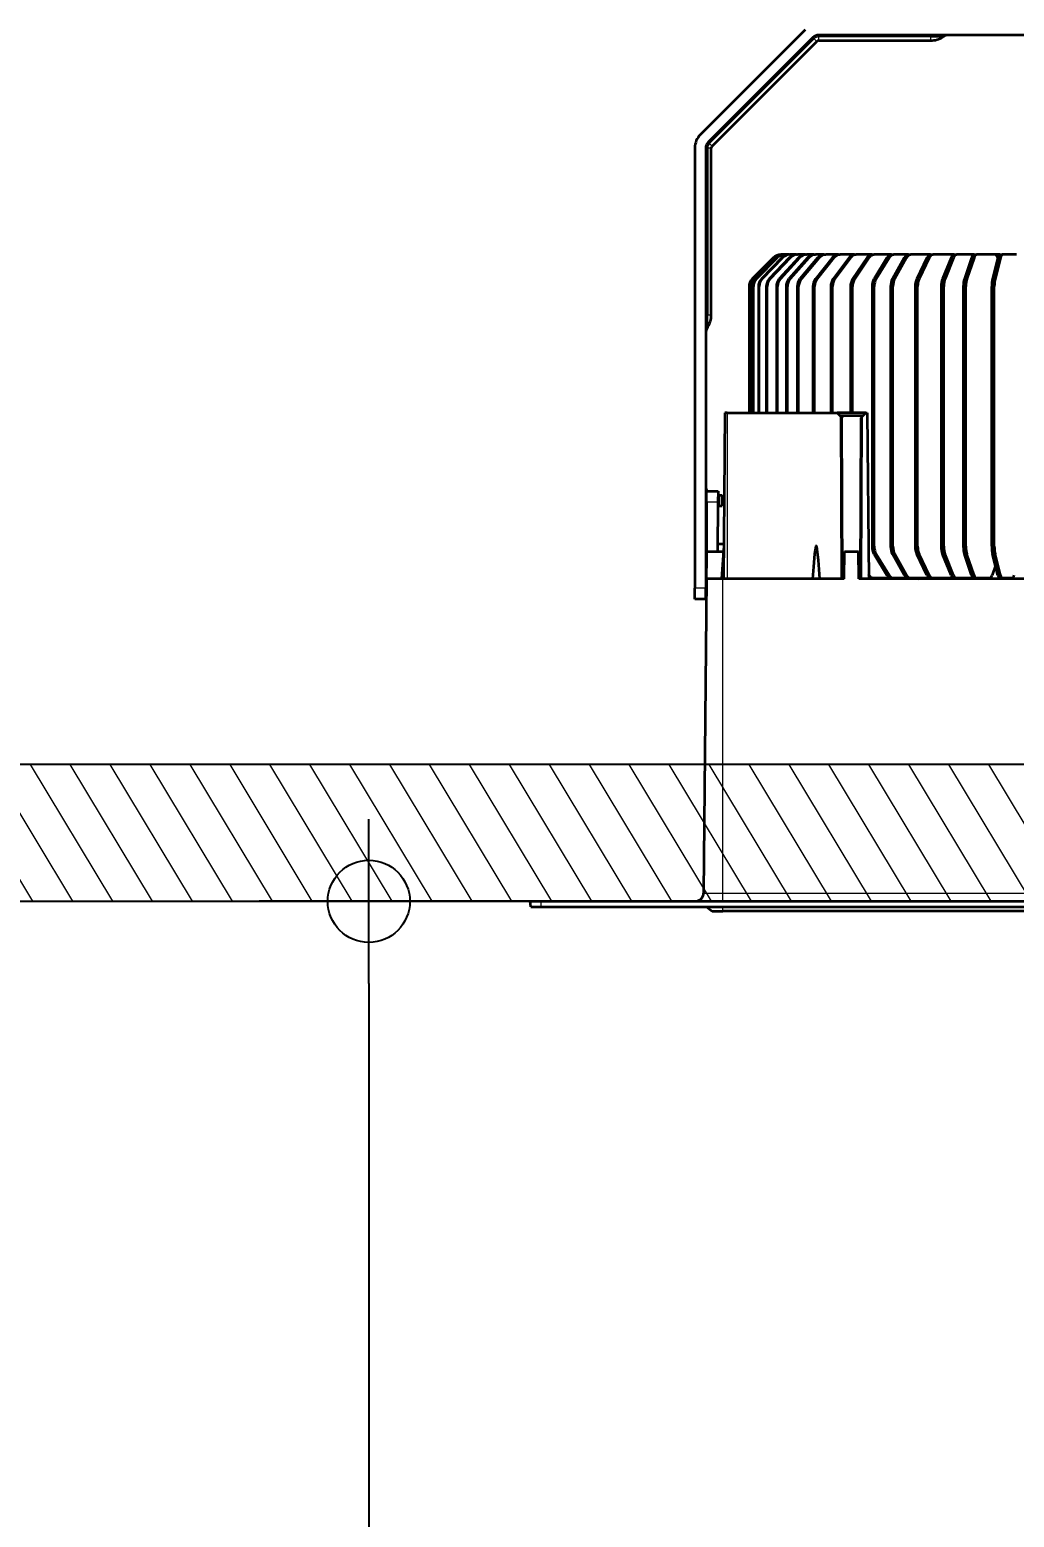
# Model space of a CAD drawing. Header units: inches. Extents: x 258415 to 640093, y 441672 to 945769.
# Drawn here: x 310476 to 310655.9, y 462611.4 to 462883 of the extents above; entities that cross this region are included whole.
import ezdxf

# ---------------------------------------------------------------- set-up
doc = ezdxf.new("R2010")
doc.units = ezdxf.units.IN
doc.header["$MEASUREMENT"] = 0
for name, color, linetype in [('CQ Grg Gypsum', 41, 'Continuous'), ('CQ Light Elevation', 4, 'Continuous'), ('CQ section wall', 3, 'Continuous'), ('CQ Wall hatch_CHB', 8, 'Continuous'), ('DIM', 251, 'Continuous')]:
    doc.layers.add(name, color=color, linetype=linetype)
doc.layers.add('CQ Gypsum Hatch', color=8, linetype='Continuous', lineweight=20)
doc.layers.add('CQ Lighting', color=5, linetype='Continuous', lineweight=0)
doc.styles.get("Standard").update_dxf_attribs({"font": 'arial.ttf'})
doc.dimstyles.new('CQ Anno', dxfattribs={"dimscale": 40, "dimtxt": 2.2, "dimasz": 0.75, "dimexe": 1, "dimexo": 0.5, "dimgap": 0.5, "dimtad": 1, "dimrnd": 1, "dimdsep": 46, "dimtxsty": 'Standard', "dimblk": 'x-04-bw-gf-dim-50$0$DIM12', "dimcen": 0.0025, "dimdle": 0.5, "dimclrd": 8, "dimclre": 8, "dimclrt": 2, "dimazin": 2, "dimtfac": 1, "dimtix": 1, "dimtmove": 1, "dimatfit": 0, "dimfxl": 50, "dimtolj": 1, "dimtzin": 0, "dimlwd": -1, "dimarcsym": 1})

# ---------------------------------------------------------------- blocks, each defined once
blk = doc.blocks.new('ff12 section a and b')
at = {"layer": 'CQ Wall hatch_CHB', "ltscale": 300, "extrusion": (1.65644e-08, -2.02966e-09, 1)}
h = blk.add_hatch(dxfattribs=at)
h.set_pattern_fill('AR-CONC', color=256, scale=10, angle=-13.9714, style=0)
h.set_pattern_definition([(36.028577, (-117982.78, -49373.48), (68.0890203, -23.40695), [7.5, -82.5]), (341.028577, (-117982.78, -49373.48), (4.6961155, 76.3439316), [6, -66]), (86.480021, (-117977.11, -49375.43), (72.7851354, 52.936981), [6.374019, -70.114211]), (32.212777, (-117977.95, -49354.07), (99.570572, -41.829513), [11.25, -123.75]), (82.664212, (-117969.65, -49357.56), (114.220033, 71.96377), [9.561034, -105.171376]), (337.21274, (-117977.95, -49354.07), (114.220033, 71.96377), [9, -99]), (7.028577, (-117969.455, -49361.34), (48.2040844, -53.482392), [7.5, -82.5]), (312.028577, (-117969.455, -49361.34), (41.119588, 64.495185), [6, -66]), (57.480021, (-117965.44, -49365.796), (89.323671, 11.012793), [6.374019, -70.114211]), (23.5285767, (-117982.78, -49373.481), (9.2173322, 32.010976), [0, -65.2, 0, -67, 0, -66.25]), (353.528577, (-117982.78, -49373.48), (35.0512903, 31.9228578), [0, -38.2, 0, -63.7, 0, -25.25]), (313.5285767, (-118004.42, -49368.097), (51.2584374, -15.0772595), [0, -25, 0, -78, 0, -103.5]), (303.528577, (-118014.125, -49365.683), (59.0102484, -4.3659754), [0, -32.5, 0, -51.8, 0, -73.5])])
h.paths.add_polyline_path([(308598.93, 463573.85), (308598.93, 463323.85), (312785.44, 463323.85), (312785.44, 463823.85), (312585.44, 463823.85), (312585.44, 463573.85)])
h.paths.add_polyline_path([(308598.93, 459623.85), (308598.93, 459373.85), (312785.44, 459373.85), (312785.44, 459623.85)])
blk = doc.blocks.new('T.HC0E0.HQ12 side 2')
at = {"layer": 'CQ Lighting', "color": 1, "lineweight": 35}
for p, q in [((441943.55, 518977.89), (441924.43, 518958.77)), ((441944.97, 518976.48), (441925.84, 518957.36)), ((441926.55, 518956.65), (441945.67, 518975.77)), ((442003.3, 518976.92), (441946.03, 518976.92)), ((441946.03, 518975.92), (441966.48, 518975.92)), ((441923.4, 518956.3), (441923.4, 518875.92)), ((441925.4, 518956.3), (441925.4, 518875.92)), ((441926.4, 518925.75), (441926.4, 518956.3)), ((441933.3, 518930.99), (441933.3, 518907.92)), ((441933.52, 518930.99), (441933.52, 518907.92)), ((441933.57, 518907.92), (441933.57, 518930.99)), ((441934.01, 518930.99), (441934.01, 518907.92)), ((441934.09, 518907.92), (441934.09, 518930.99)), ((441935.01, 518930.99), (441935.01, 518907.92)), ((441935.13, 518907.92), (441935.13, 518930.99)), ((441936.44, 518930.99), (441936.44, 518907.92)), ((441936.6, 518907.92), (441936.6, 518930.99)), ((441938.29, 518930.99), (441938.29, 518907.92)), ((441938.49, 518907.92), (441938.49, 518930.99)), ((441940.06, 518930.99), (441940.06, 518907.92)), ((441940.29, 518907.92), (441940.29, 518930.99)), ((441942.09, 518930.99), (441942.09, 518907.92)), ((441942.35, 518907.92), (441942.35, 518930.99)), ((441944.97, 518930.99), (441944.97, 518907.92)), ((441945.27, 518907.92), (441945.27, 518930.99)), ((441948.22, 518930.99), (441948.22, 518907.92)), ((441948.55, 518907.92), (441948.55, 518930.99)), ((441951.82, 518930.99), (441951.82, 518907.92)), ((441952.19, 518907.92), (441952.19, 518930.99)), ((441955.76, 518930.99), (441955.76, 518883.55)), ((441956.15, 518883.55), (441956.15, 518930.99)), ((441959.15, 518930.99), (441959.15, 518883.55)), ((441959.57, 518883.55), (441959.57, 518930.99)), ((441963.64, 518930.99), (441963.64, 518883.55)), ((441964.08, 518883.55), (441964.08, 518930.99)), ((441968.39, 518930.99), (441968.39, 518883.55)), ((441968.85, 518883.55), (441968.85, 518930.99)), ((441972.42, 518930.99), (441972.42, 518883.55)), ((441972.89, 518883.55), (441972.89, 518930.99)), ((441977.61, 518930.99), (441977.61, 518883.55)), ((441978.09, 518883.55), (441978.09, 518930.99)), ((441928.88, 518907.92), (441928.62, 518877.62)), ((441929.3, 518907.92), (441949.37, 518907.92)), ((441954.89, 518907.92), (441955.16, 518877.62)), ((441950.23, 518877.62), (441950.1, 518907.19)), ((441953.78, 518877.62), (441953.91, 518907.19)), ((441925.5, 518877.62), (441925, 518820.2)), ((441950.65, 518877.62), (441928.45, 518877.62)), ((441983.84, 518877.62), (441953.35, 518877.62)), ((441895.3, 518818.72), (441999.89, 518818.72)), ((441895.3, 518817.72), (441999.89, 518817.72)), ((442078.15, 518816.92), (441928.45, 518816.92))]:
    blk.add_line(p, q, dxfattribs=at)
at = {"layer": 'CQ Lighting', "color": 1, "lineweight": 13}
for p, q in [((441945.2, 518976.24), (441926.08, 518957.12)), ((441966.48, 518976.58), (441946.03, 518976.58)), ((441925.74, 518956.3), (441925.74, 518925.75)), ((441929.3, 518907.92), (441929.3, 518877.62)), ((441950.48, 518877.62), (441950.35, 518906.94)), ((441953.53, 518877.62), (441953.66, 518906.94)), ((441928.45, 518877.62), (441928.45, 518820.2)), ((441928.45, 518820.2), (442078.15, 518820.2))]:
    blk.add_line(p, q, dxfattribs=at)
at = {"layer": 'CQ Lighting', "color": 1, "lineweight": 13, "ltscale": 0.008334}
for p, q in [((441945.2, 518976.24), (441944.97, 518976.48)), ((441946.03, 518976.92), (441946.03, 518976.58)), ((441966.48, 518976.92), (441966.48, 518976.58)), ((441925.84, 518957.36), (441926.08, 518957.12)), ((441925.74, 518956.3), (441925.4, 518956.3)), ((441925.4, 518925.75), (441925.74, 518925.75))]:
    blk.add_line(p, q, dxfattribs=at)
at = {"layer": 'CQ Lighting', "color": 1, "lineweight": 13, "ltscale": 0.016667}
for p, q in [((441945.2, 518976.24), (441945.67, 518975.77)), ((441946.03, 518975.92), (441946.03, 518976.58)), ((441926.55, 518956.65), (441926.08, 518957.12))]:
    blk.add_line(p, q, dxfattribs=at)
at = {"layer": 'CQ Lighting', "color": 1, "lineweight": 13, "ltscale": 0.055276}
blk.add_line((441966.48, 518976.58), (441968.69, 518976.58), dxfattribs=at)
at = {"layer": 'CQ Lighting', "color": 1, "lineweight": 13, "ltscale": 0.016666}
for p, q in [((441966.48, 518975.92), (441966.48, 518976.58)), ((441925.74, 518956.3), (441926.4, 518956.3)), ((441926.4, 518925.75), (441925.74, 518925.75))]:
    blk.add_line(p, q, dxfattribs=at)
at = {"layer": 'CQ Lighting', "color": 1, "lineweight": 35, "ltscale": 0.135354}
blk.add_line((441937.72, 518936.23), (441933.89, 518932.4), dxfattribs=at)
at = {"layer": 'CQ Lighting', "color": 1, "lineweight": 35, "ltscale": 0.135098}
for p, q in [((441937.92, 518936.23), (441934.11, 518932.4)), ((441937.96, 518936.23), (441934.15, 518932.4))]:
    blk.add_line(p, q, dxfattribs=at)
at = {"layer": 'CQ Lighting', "color": 1, "lineweight": 35, "ltscale": 0.134525}
for p, q in [((441938.37, 518936.23), (441934.59, 518932.4)), ((441938.45, 518936.23), (441934.67, 518932.4))]:
    blk.add_line(p, q, dxfattribs=at)
at = {"layer": 'CQ Lighting', "color": 1, "lineweight": 35, "ltscale": 0.133359}
blk.add_line((441939.3, 518936.23), (441935.58, 518932.4), dxfattribs=at)
at = {"layer": 'CQ Lighting', "color": 1, "lineweight": 35, "ltscale": 0.13336}
blk.add_line((441939.42, 518936.23), (441935.7, 518932.4), dxfattribs=at)
at = {"layer": 'CQ Lighting', "color": 1, "lineweight": 35, "ltscale": 0.13172}
for p, q in [((441940.62, 518936.23), (441937, 518932.4)), ((441940.78, 518936.23), (441937.16, 518932.4))]:
    blk.add_line(p, q, dxfattribs=at)
at = {"layer": 'CQ Lighting', "color": 1, "lineweight": 13, "ltscale": 0.001089}
for p, q in [((441937.92, 518936.23), (441937.96, 518936.23)), ((441934.11, 518932.4), (441934.15, 518932.4)), ((441933.52, 518930.99), (441933.57, 518930.99))]:
    blk.add_line(p, q, dxfattribs=at)
at = {"layer": 'CQ Lighting', "color": 1, "lineweight": 13, "ltscale": 0.001956}
for p, q in [((441938.37, 518936.23), (441938.45, 518936.23)), ((441934.59, 518932.4), (441934.67, 518932.4)), ((441934.01, 518930.99), (441934.09, 518930.99))]:
    blk.add_line(p, q, dxfattribs=at)
at = {"layer": 'CQ Lighting', "color": 1, "lineweight": 35, "ltscale": 0.129636}
for p, q in [((441942.32, 518936.23), (441938.82, 518932.4)), ((441942.52, 518936.23), (441939.02, 518932.4))]:
    blk.add_line(p, q, dxfattribs=at)
at = {"layer": 'CQ Lighting', "color": 1, "lineweight": 35, "ltscale": 0.004884}
blk.add_line((441939.33, 518936.82), (441939.13, 518936.82), dxfattribs=at)
at = {"layer": 'CQ Lighting', "color": 1, "lineweight": 13, "ltscale": 0.003024}
for p, q in [((441939.3, 518936.23), (441939.42, 518936.23)), ((441935.01, 518930.99), (441935.13, 518930.99))]:
    blk.add_line(p, q, dxfattribs=at)
at = {"layer": 'CQ Lighting', "color": 1, "lineweight": 35, "ltscale": 0.001089}
blk.add_line((441939.33, 518936.82), (441939.37, 518936.82), dxfattribs=at)
at = {"layer": 'CQ Lighting', "color": 1, "lineweight": 35, "ltscale": 0.009959}
blk.add_line((441939.77, 518936.82), (441939.37, 518936.82), dxfattribs=at)
at = {"layer": 'CQ Lighting', "color": 1, "lineweight": 35, "ltscale": 0.001956}
blk.add_line((441939.77, 518936.82), (441939.85, 518936.82), dxfattribs=at)
at = {"layer": 'CQ Lighting', "color": 1, "lineweight": 35, "ltscale": 0.020502}
blk.add_line((441940.67, 518936.82), (441939.85, 518936.82), dxfattribs=at)
at = {"layer": 'CQ Lighting', "color": 1, "lineweight": 35, "ltscale": 0.12768}
for p, q in [((441943.96, 518936.23), (441940.58, 518932.4)), ((441944.19, 518936.23), (441940.81, 518932.4))]:
    blk.add_line(p, q, dxfattribs=at)
at = {"layer": 'CQ Lighting', "color": 1, "lineweight": 13, "ltscale": 0.00407}
for p, q in [((441940.62, 518936.23), (441940.78, 518936.23)), ((441937, 518932.4), (441937.16, 518932.4)), ((441936.44, 518930.99), (441936.6, 518930.99))]:
    blk.add_line(p, q, dxfattribs=at)
at = {"layer": 'CQ Lighting', "color": 1, "lineweight": 35, "ltscale": 0.003023}
blk.add_line((441940.67, 518936.82), (441940.79, 518936.82), dxfattribs=at)
at = {"layer": 'CQ Lighting', "color": 1, "lineweight": 35, "ltscale": 0.029071}
blk.add_line((441941.95, 518936.82), (441940.79, 518936.82), dxfattribs=at)
at = {"layer": 'CQ Lighting', "color": 1, "lineweight": 35, "ltscale": 0.00407}
blk.add_line((441941.95, 518936.82), (441942.12, 518936.82), dxfattribs=at)
at = {"layer": 'CQ Lighting', "color": 1, "lineweight": 35, "ltscale": 0.037387}
blk.add_line((441943.61, 518936.82), (441942.12, 518936.82), dxfattribs=at)
at = {"layer": 'CQ Lighting', "color": 1, "lineweight": 13, "ltscale": 0.005084}
for p, q in [((441942.32, 518936.23), (441942.52, 518936.23)), ((441938.82, 518932.4), (441939.02, 518932.4)), ((441938.29, 518930.99), (441938.49, 518930.99))]:
    blk.add_line(p, q, dxfattribs=at)
at = {"layer": 'CQ Lighting', "color": 1, "lineweight": 35, "ltscale": 0.125494}
for p, q in [((441945.83, 518936.23), (441942.59, 518932.4)), ((441946.1, 518936.23), (441942.85, 518932.4))]:
    blk.add_line(p, q, dxfattribs=at)
at = {"layer": 'CQ Lighting', "color": 1, "lineweight": 35, "ltscale": 0.005084}
blk.add_line((441943.61, 518936.82), (441943.81, 518936.82), dxfattribs=at)
at = {"layer": 'CQ Lighting', "color": 1, "lineweight": 35, "ltscale": 0.034724}
blk.add_line((441945.2, 518936.82), (441943.81, 518936.82), dxfattribs=at)
at = {"layer": 'CQ Lighting', "color": 1, "lineweight": 13, "ltscale": 0.005869}
for p, q in [((441943.96, 518936.23), (441944.19, 518936.23)), ((441940.58, 518932.4), (441940.81, 518932.4)), ((441940.06, 518930.99), (441940.29, 518930.99))]:
    blk.add_line(p, q, dxfattribs=at)
at = {"layer": 'CQ Lighting', "color": 1, "lineweight": 35, "ltscale": 0.005869}
blk.add_line((441945.21, 518936.82), (441945.44, 518936.82), dxfattribs=at)
at = {"layer": 'CQ Lighting', "color": 1, "lineweight": 35, "ltscale": 0.039717}
blk.add_line((441947.03, 518936.82), (441945.44, 518936.82), dxfattribs=at)
at = {"layer": 'CQ Lighting', "color": 1, "lineweight": 35, "ltscale": 0.122489}
for p, q in [((441948.49, 518936.23), (441945.44, 518932.4)), ((441948.8, 518936.23), (441945.74, 518932.4))]:
    blk.add_line(p, q, dxfattribs=at)
at = {"layer": 'CQ Lighting', "color": 1, "lineweight": 13, "ltscale": 0.006624}
for p, q in [((441945.83, 518936.23), (441946.1, 518936.23)), ((441942.59, 518932.4), (441942.85, 518932.4)), ((441942.09, 518930.99), (441942.35, 518930.99))]:
    blk.add_line(p, q, dxfattribs=at)
at = {"layer": 'CQ Lighting', "color": 1, "lineweight": 35, "ltscale": 0.006624}
blk.add_line((441947.03, 518936.82), (441947.3, 518936.82), dxfattribs=at)
at = {"layer": 'CQ Lighting', "color": 1, "lineweight": 35, "ltscale": 0.058122}
blk.add_line((441949.62, 518936.82), (441947.3, 518936.82), dxfattribs=at)
at = {"layer": 'CQ Lighting', "color": 1, "lineweight": 13, "ltscale": 0.007523}
for p, q in [((441948.49, 518936.23), (441948.8, 518936.23)), ((441945.44, 518932.4), (441945.74, 518932.4)), ((441944.97, 518930.99), (441945.27, 518930.99))]:
    blk.add_line(p, q, dxfattribs=at)
at = {"layer": 'CQ Lighting', "color": 1, "lineweight": 35, "ltscale": 0.119246}
for p, q in [((441951.5, 518936.23), (441948.66, 518932.4)), ((441951.83, 518936.23), (441948.99, 518932.4))]:
    blk.add_line(p, q, dxfattribs=at)
at = {"layer": 'CQ Lighting', "color": 1, "lineweight": 35, "ltscale": 0.007523}
blk.add_line((441949.62, 518936.82), (441949.93, 518936.82), dxfattribs=at)
at = {"layer": 'CQ Lighting', "color": 1, "lineweight": 35, "ltscale": 0.065599}
blk.add_line((441952.55, 518936.82), (441949.93, 518936.82), dxfattribs=at)
at = {"layer": 'CQ Lighting', "color": 1, "lineweight": 13, "ltscale": 0.008365}
for p, q in [((441951.5, 518936.23), (441951.83, 518936.23)), ((441948.66, 518932.4), (441948.99, 518932.4))]:
    blk.add_line(p, q, dxfattribs=at)
at = {"layer": 'CQ Lighting', "color": 1, "lineweight": 35, "ltscale": 0.11585}
blk.add_line((441954.83, 518936.23), (441952.22, 518932.4), dxfattribs=at)
at = {"layer": 'CQ Lighting', "color": 1, "lineweight": 35, "ltscale": 0.008363}
blk.add_line((441952.55, 518936.82), (441952.89, 518936.82), dxfattribs=at)
at = {"layer": 'CQ Lighting', "color": 1, "lineweight": 35, "ltscale": 0.115851}
blk.add_line((441955.2, 518936.23), (441952.59, 518932.4), dxfattribs=at)
at = {"layer": 'CQ Lighting', "color": 1, "lineweight": 35, "ltscale": 0.072729}
blk.add_line((441955.8, 518936.82), (441952.89, 518936.82), dxfattribs=at)
at = {"layer": 'CQ Lighting', "color": 1, "lineweight": 13, "ltscale": 0.009143}
blk.add_line((441954.83, 518936.23), (441955.2, 518936.23), dxfattribs=at)
at = {"layer": 'CQ Lighting', "color": 1, "lineweight": 35, "ltscale": 0.009142}
for p, q in [((441955.8, 518936.82), (441956.16, 518936.82)), ((441956.16, 518877.72), (441955.8, 518877.72))]:
    blk.add_line(p, q, dxfattribs=at)
at = {"layer": 'CQ Lighting', "color": 1, "lineweight": 35, "ltscale": 0.112395}
for p, q in [((441958.48, 518936.23), (441956.12, 518932.4)), ((441958.48, 518878.3), (441956.12, 518882.13))]:
    blk.add_line(p, q, dxfattribs=at)
at = {"layer": 'CQ Lighting', "color": 1, "lineweight": 35, "ltscale": 0.079536}
blk.add_line((441959.34, 518936.82), (441956.16, 518936.82), dxfattribs=at)
at = {"layer": 'CQ Lighting', "color": 1, "lineweight": 35, "ltscale": 0.112396}
for p, q in [((441958.87, 518936.23), (441956.51, 518932.4)), ((441958.87, 518878.3), (441956.51, 518882.13))]:
    blk.add_line(p, q, dxfattribs=at)
at = {"layer": 'CQ Lighting', "color": 1, "lineweight": 13, "ltscale": 0.009851}
for p, q in [((441958.48, 518936.23), (441958.87, 518936.23)), ((441955.76, 518930.99), (441956.15, 518930.99)), ((441956.15, 518883.55), (441955.76, 518883.55)), ((441958.87, 518878.3), (441958.48, 518878.3))]:
    blk.add_line(p, q, dxfattribs=at)
at = {"layer": 'CQ Lighting', "color": 1, "lineweight": 35, "ltscale": 0.009851}
for p, q in [((441959.35, 518936.82), (441959.74, 518936.82)), ((441959.74, 518877.72), (441959.35, 518877.72))]:
    blk.add_line(p, q, dxfattribs=at)
at = {"layer": 'CQ Lighting', "color": 1, "lineweight": 35, "ltscale": 0.109659}
for p, q in [((441961.62, 518936.23), (441959.48, 518932.4)), ((441961.62, 518878.3), (441959.48, 518882.13))]:
    blk.add_line(p, q, dxfattribs=at)
at = {"layer": 'CQ Lighting', "color": 1, "lineweight": 35, "ltscale": 0.066806}
blk.add_line((441962.41, 518936.82), (441959.74, 518936.82), dxfattribs=at)
at = {"layer": 'CQ Lighting', "color": 1, "lineweight": 35, "ltscale": 0.109658}
for p, q in [((441962.04, 518936.23), (441959.9, 518932.4)), ((441962.04, 518878.3), (441959.9, 518882.13))]:
    blk.add_line(p, q, dxfattribs=at)
at = {"layer": 'CQ Lighting', "color": 1, "lineweight": 13, "ltscale": 0.010362}
for p, q in [((441961.62, 518936.23), (441962.04, 518936.23)), ((441962.04, 518878.3), (441961.62, 518878.3))]:
    blk.add_line(p, q, dxfattribs=at)
at = {"layer": 'CQ Lighting', "color": 1, "lineweight": 35, "ltscale": 0.010362}
for p, q in [((441962.41, 518936.82), (441962.83, 518936.82)), ((441962.83, 518877.72), (441962.41, 518877.72))]:
    blk.add_line(p, q, dxfattribs=at)
at = {"layer": 'CQ Lighting', "color": 1, "lineweight": 35, "ltscale": 0.090892}
blk.add_line((441966.46, 518936.82), (441962.83, 518936.82), dxfattribs=at)
at = {"layer": 'CQ Lighting', "color": 1, "lineweight": 35, "ltscale": 0.106366}
for p, q in [((441965.78, 518936.23), (441963.92, 518932.4)), ((441966.22, 518936.23), (441964.36, 518932.4)), ((441965.78, 518878.3), (441963.92, 518882.13)), ((441966.22, 518878.3), (441964.36, 518882.13))]:
    blk.add_line(p, q, dxfattribs=at)
at = {"layer": 'CQ Lighting', "color": 1, "lineweight": 13, "ltscale": 0.010933}
for p, q in [((441965.78, 518936.23), (441966.22, 518936.23)), ((441963.92, 518932.4), (441964.36, 518932.4)), ((441963.64, 518930.99), (441964.08, 518930.99)), ((441964.08, 518883.55), (441963.64, 518883.55)), ((441964.36, 518882.13), (441963.92, 518882.13)), ((441966.22, 518878.3), (441965.78, 518878.3))]:
    blk.add_line(p, q, dxfattribs=at)
at = {"layer": 'CQ Lighting', "color": 1, "lineweight": 35, "ltscale": 0.010933}
for p, q in [((441966.46, 518936.82), (441966.9, 518936.82)), ((441966.9, 518877.72), (441966.46, 518877.72))]:
    blk.add_line(p, q, dxfattribs=at)
at = {"layer": 'CQ Lighting', "color": 1, "lineweight": 35, "ltscale": 0.096559}
blk.add_line((441970.76, 518936.82), (441966.9, 518936.82), dxfattribs=at)
at = {"layer": 'CQ Lighting', "color": 1, "lineweight": 35, "ltscale": 0.103325}
for p, q in [((441970.19, 518936.23), (441968.63, 518932.4)), ((441970.65, 518936.23), (441969.09, 518932.4)), ((441970.19, 518878.3), (441968.63, 518882.13)), ((441970.65, 518878.3), (441969.09, 518882.13))]:
    blk.add_line(p, q, dxfattribs=at)
at = {"layer": 'CQ Lighting', "color": 1, "lineweight": 13, "ltscale": 0.01142}
for p, q in [((441970.19, 518936.23), (441970.65, 518936.23)), ((441968.63, 518932.4), (441969.09, 518932.4)), ((441968.39, 518930.99), (441968.85, 518930.99)), ((441968.85, 518883.55), (441968.39, 518883.55)), ((441969.09, 518882.13), (441968.63, 518882.13)), ((441970.65, 518878.3), (441970.19, 518878.3))]:
    blk.add_line(p, q, dxfattribs=at)
at = {"layer": 'CQ Lighting', "color": 1, "lineweight": 35, "ltscale": 0.01142}
for p, q in [((441970.77, 518936.82), (441971.22, 518936.82)), ((441971.22, 518877.72), (441970.77, 518877.72))]:
    blk.add_line(p, q, dxfattribs=at)
at = {"layer": 'CQ Lighting', "color": 1, "lineweight": 35, "ltscale": 0.07982}
blk.add_line((441974.41, 518936.82), (441971.22, 518936.82), dxfattribs=at)
at = {"layer": 'CQ Lighting', "color": 1, "lineweight": 35, "ltscale": 0.101154}
for p, q in [((441973.93, 518936.23), (441972.62, 518932.4)), ((441974.4, 518936.23), (441973.09, 518932.4)), ((441973.93, 518878.3), (441972.62, 518882.13)), ((441974.4, 518878.3), (441973.09, 518882.13))]:
    blk.add_line(p, q, dxfattribs=at)
at = {"layer": 'CQ Lighting', "color": 1, "lineweight": 13, "ltscale": 0.011746}
for p, q in [((441973.93, 518936.23), (441974.4, 518936.23)), ((441972.62, 518932.4), (441973.09, 518932.4)), ((441972.42, 518930.99), (441972.89, 518930.99)), ((441972.89, 518883.55), (441972.42, 518883.55)), ((441973.09, 518882.13), (441972.62, 518882.13)), ((441974.4, 518878.3), (441973.93, 518878.3))]:
    blk.add_line(p, q, dxfattribs=at)
at = {"layer": 'CQ Lighting', "color": 1, "lineweight": 35, "ltscale": 0.011746}
for p, q in [((441974.42, 518936.82), (441974.88, 518936.82)), ((441974.88, 518877.72), (441974.42, 518877.72))]:
    blk.add_line(p, q, dxfattribs=at)
at = {"layer": 'CQ Lighting', "color": 1, "lineweight": 35, "ltscale": 0.084164}
blk.add_line((441978.25, 518936.82), (441974.88, 518936.82), dxfattribs=at)
at = {"layer": 'CQ Lighting', "color": 1, "lineweight": 35, "ltscale": 0.098864}
for p, q in [((441978.75, 518936.23), (441977.76, 518932.4)), ((441979.23, 518936.23), (441978.24, 518932.4)), ((441978.75, 518878.3), (441977.76, 518882.13)), ((441979.23, 518878.3), (441978.24, 518882.13))]:
    blk.add_line(p, q, dxfattribs=at)
at = {"layer": 'CQ Lighting', "color": 1, "lineweight": 35, "ltscale": 0.021606}
blk.add_line((441979.12, 518936.82), (441978.25, 518936.82), dxfattribs=at)
at = {"layer": 'CQ Lighting', "color": 1, "lineweight": 35, "ltscale": 0.000658}
blk.add_line((441978.74, 518936.21), (441978.74, 518936.23), dxfattribs=at)
at = {"layer": 'CQ Lighting', "color": 1, "lineweight": 13, "ltscale": 0.012074}
for p, q in [((441978.75, 518936.23), (441979.23, 518936.23)), ((441977.76, 518932.4), (441978.24, 518932.4)), ((441977.61, 518930.99), (441978.09, 518930.99)), ((441978.09, 518883.55), (441977.61, 518883.55)), ((441978.24, 518882.13), (441977.76, 518882.13)), ((441979.23, 518878.3), (441978.75, 518878.3))]:
    blk.add_line(p, q, dxfattribs=at)
at = {"layer": 'CQ Lighting', "color": 1, "lineweight": 35, "ltscale": 0.012074}
for p, q in [((441979.12, 518936.82), (441979.6, 518936.82)), ((441979.6, 518877.72), (441979.12, 518877.72))]:
    blk.add_line(p, q, dxfattribs=at)
at = {"layer": 'CQ Lighting', "color": 1, "lineweight": 35, "ltscale": 0.06369}
blk.add_line((441982.15, 518936.82), (441979.6, 518936.82), dxfattribs=at)
at = {"layer": 'CQ Lighting', "color": 1, "lineweight": 13, "ltscale": 0.003023}
blk.add_line((441935.58, 518932.4), (441935.7, 518932.4), dxfattribs=at)
at = {"layer": 'CQ Lighting', "color": 1, "lineweight": 13, "ltscale": 0.009142}
for p, q in [((441952.22, 518932.4), (441952.59, 518932.4)), ((441951.82, 518930.99), (441952.19, 518930.99))]:
    blk.add_line(p, q, dxfattribs=at)
at = {"layer": 'CQ Lighting', "color": 1, "lineweight": 13, "ltscale": 0.00985}
for p, q in [((441956.12, 518932.4), (441956.51, 518932.4)), ((441956.51, 518882.13), (441956.12, 518882.13))]:
    blk.add_line(p, q, dxfattribs=at)
at = {"layer": 'CQ Lighting', "color": 1, "lineweight": 13, "ltscale": 0.010364}
for p, q in [((441959.48, 518932.4), (441959.9, 518932.4)), ((441959.15, 518930.99), (441959.57, 518930.99)), ((441959.57, 518883.55), (441959.15, 518883.55)), ((441959.9, 518882.13), (441959.48, 518882.13))]:
    blk.add_line(p, q, dxfattribs=at)
at = {"layer": 'CQ Lighting', "color": 1, "lineweight": 13, "ltscale": 0.008363}
blk.add_line((441948.22, 518930.99), (441948.55, 518930.99), dxfattribs=at)
at = {"layer": 'CQ Lighting', "color": 1, "lineweight": 13, "ltscale": 0.055277}
blk.add_line((441925.74, 518923.54), (441925.74, 518925.75), dxfattribs=at)
at = {"layer": 'CQ Lighting', "color": 1, "lineweight": 35, "ltscale": 0.0106}
blk.add_line((441929.3, 518907.92), (441928.88, 518907.92), dxfattribs=at)
at = {"layer": 'CQ Lighting', "color": 1, "lineweight": 35, "ltscale": 0.025749}
for p, q in [((441949.37, 518907.92), (441950.1, 518907.19)), ((441954.64, 518907.92), (441953.91, 518907.19))]:
    blk.add_line(p, q, dxfattribs=at)
at = {"layer": 'CQ Lighting', "color": 1, "lineweight": 35, "ltscale": 0.13185}
blk.add_line((441954.64, 518907.92), (441949.37, 518907.92), dxfattribs=at)
at = {"layer": 'CQ Lighting', "color": 1, "lineweight": 35, "ltscale": 0.006256}
blk.add_line((441954.64, 518907.92), (441954.89, 518907.92), dxfattribs=at)
at = {"layer": 'CQ Lighting', "color": 1, "lineweight": 35, "ltscale": 0.106851}
blk.add_line((441949.87, 518907.42), (441954.14, 518907.42), dxfattribs=at)
at = {"layer": 'CQ Lighting', "color": 1, "lineweight": 35, "ltscale": 0.008878}
for p, q in [((441950.1, 518907.19), (441950.35, 518906.94)), ((441953.91, 518907.19), (441953.66, 518906.94))]:
    blk.add_line(p, q, dxfattribs=at)
at = {"layer": 'CQ Lighting', "color": 1, "lineweight": 35, "ltscale": 0.053267}
blk.add_line((441925.5, 518893.62), (441927.64, 518893.62), dxfattribs=at)
at = {"layer": 'CQ Lighting', "color": 1, "lineweight": 35, "ltscale": 0.048255}
blk.add_line((441925.5, 518891.69), (441925.5, 518893.62), dxfattribs=at)
at = {"layer": 'CQ Lighting', "color": 1, "lineweight": 13, "ltscale": 0.052846}
blk.add_line((441925.5, 518891.69), (441927.62, 518891.69), dxfattribs=at)
at = {"layer": 'CQ Lighting', "color": 1, "lineweight": 35, "ltscale": 0.30349}
blk.add_line((441925.5, 518891.69), (441925.5, 518879.55), dxfattribs=at)
at = {"layer": 'CQ Lighting', "color": 1, "lineweight": 35, "ltscale": 0.226753}
blk.add_line((441927.62, 518891.69), (441927.54, 518882.62), dxfattribs=at)
at = {"layer": 'CQ Lighting', "color": 1, "lineweight": 35, "ltscale": 0.048257}
blk.add_line((441927.64, 518893.62), (441927.62, 518891.69), dxfattribs=at)
at = {"layer": 'CQ Lighting', "color": 1, "lineweight": 35, "ltscale": 0.006885}
blk.add_line((441927.9, 518892.92), (441927.63, 518892.92), dxfattribs=at)
at = {"layer": 'CQ Lighting', "color": 1, "lineweight": 35, "ltscale": 0.0125}
for p, q in [((441927.9, 518892.92), (441928.4, 518892.92)), ((441927.9, 518890.92), (441928.4, 518890.92))]:
    blk.add_line(p, q, dxfattribs=at)
at = {"layer": 'CQ Lighting', "color": 1, "lineweight": 13, "ltscale": 0.05}
for p, q in [((441927.9, 518892.92), (441927.9, 518890.92)), ((441925.4, 518875.92), (441923.4, 518875.92))]:
    blk.add_line(p, q, dxfattribs=at)
at = {"layer": 'CQ Lighting', "color": 1, "lineweight": 35, "ltscale": 0.05}
for p, q in [((441928.4, 518892.92), (441928.4, 518890.92)), ((441923.4, 518873.92), (441923.4, 518875.92)), ((441925.4, 518873.92), (441925.4, 518875.92)), ((441925.4, 518873.92), (441923.4, 518873.92)), ((441893.3, 518818.72), (441895.3, 518818.72))]:
    blk.add_line(p, q, dxfattribs=at)
at = {"layer": 'CQ Lighting', "color": 1, "lineweight": 35, "ltscale": 0.007321}
blk.add_line((441927.61, 518890.92), (441927.9, 518890.92), dxfattribs=at)
at = {"layer": 'CQ Lighting', "color": 1, "lineweight": 35, "ltscale": 0.187758}
blk.add_line((441923.39, 518885.92), (441923.39, 518878.41), dxfattribs=at)
at = {"layer": 'CQ Lighting', "color": 1, "lineweight": 35, "ltscale": 0.000282}
for p, q in [((441923.4, 518885.92), (441923.39, 518885.92)), ((441923.4, 518877.92), (441923.39, 518877.92))]:
    blk.add_line(p, q, dxfattribs=at)
at = {"layer": 'CQ Lighting', "color": 1, "lineweight": 35, "ltscale": 0.002501}
for p, q in [((441925.5, 518883.92), (441925.4, 518883.92)), ((441925.5, 518879.92), (441925.4, 518879.92))]:
    blk.add_line(p, q, dxfattribs=at)
at = {"layer": 'CQ Lighting', "color": 1, "lineweight": 35, "ltscale": 0.028011}
blk.add_line((441928.67, 518883.92), (441927.55, 518883.92), dxfattribs=at)
at = {"layer": 'CQ Lighting', "color": 1, "lineweight": 35, "ltscale": 0.150785}
blk.add_line((441928.67, 518883.63), (441928.25, 518877.62), dxfattribs=at)
at = {"layer": 'CQ Lighting', "color": 1, "lineweight": 35, "ltscale": 0.125005}
blk.add_line((441925.5, 518877.62), (441925.55, 518882.62), dxfattribs=at)
at = {"layer": 'CQ Lighting', "color": 1, "lineweight": 35, "ltscale": 0.076233}
blk.add_line((441925.55, 518882.62), (441928.6, 518882.62), dxfattribs=at)
at = {"layer": 'CQ Lighting', "color": 1, "lineweight": 35, "ltscale": 0.125019}
for p, q in [((441950.65, 518877.62), (441950.74, 518882.62)), ((441953.35, 518877.62), (441953.27, 518882.62))]:
    blk.add_line(p, q, dxfattribs=at)
at = {"layer": 'CQ Lighting', "color": 1, "lineweight": 35, "ltscale": 0.063136}
blk.add_line((441950.74, 518882.62), (441953.27, 518882.62), dxfattribs=at)
at = {"layer": 'CQ Lighting', "color": 1, "lineweight": 35, "ltscale": 0.012242}
blk.add_line((441923.39, 518878.41), (441923.39, 518877.92), dxfattribs=at)
at = {"layer": 'CQ Lighting', "color": 1, "lineweight": 13, "ltscale": 0.00042}
blk.add_line((441925.5, 518879.55), (441925.52, 518879.55), dxfattribs=at)
at = {"layer": 'CQ Lighting', "color": 1, "lineweight": 35, "ltscale": 0.048248}
blk.add_line((441925.5, 518877.62), (441925.5, 518879.55), dxfattribs=at)
at = {"layer": 'CQ Lighting', "color": 1, "lineweight": 35, "ltscale": 0.07375}
blk.add_line((441928.45, 518877.62), (441925.5, 518877.62), dxfattribs=at)
at = {"layer": 'CQ Lighting', "color": 1, "lineweight": 35, "ltscale": 0.002155}
blk.add_line((441955.2, 518878.3), (441955.15, 518878.37), dxfattribs=at)
at = {"layer": 'CQ Lighting', "color": 1, "lineweight": 13, "ltscale": 0.001199}
blk.add_line((441955.2, 518878.3), (441955.15, 518878.3), dxfattribs=at)
at = {"layer": 'CQ Lighting', "color": 1, "lineweight": 35, "ltscale": 0.070398}
blk.add_line((441957.97, 518877.72), (441955.16, 518877.72), dxfattribs=at)
at = {"layer": 'CQ Lighting', "color": 1, "lineweight": 35, "ltscale": 0.005872}
blk.add_line((441955.39, 518877.72), (441955.16, 518877.72), dxfattribs=at)
at = {"layer": 'CQ Lighting', "color": 1, "lineweight": 35, "ltscale": 0.116675}
blk.add_line((441960.83, 518877.72), (441956.16, 518877.72), dxfattribs=at)
at = {"layer": 'CQ Lighting', "color": 1, "lineweight": 35, "ltscale": 0.105327}
blk.add_line((441963.95, 518877.72), (441959.74, 518877.72), dxfattribs=at)
at = {"layer": 'CQ Lighting', "color": 1, "lineweight": 35, "ltscale": 0.095667}
blk.add_line((441966.65, 518877.72), (441962.83, 518877.72), dxfattribs=at)
at = {"layer": 'CQ Lighting', "color": 1, "lineweight": 35, "ltscale": 0.007167}
blk.add_line((441964.24, 518877.62), (441964.5, 518877.72), dxfattribs=at)
at = {"layer": 'CQ Lighting', "color": 1, "lineweight": 13, "ltscale": 0.008029}
blk.add_line((441965.56, 518877.72), (441965.25, 518877.62), dxfattribs=at)
at = {"layer": 'CQ Lighting', "color": 1, "lineweight": 35, "ltscale": 0.082941}
blk.add_line((441970.22, 518877.72), (441966.9, 518877.72), dxfattribs=at)
at = {"layer": 'CQ Lighting', "color": 1, "lineweight": 13, "ltscale": 0.013636}
blk.add_line((441971.73, 518877.62), (441971.2, 518877.72), dxfattribs=at)
at = {"layer": 'CQ Lighting', "color": 1, "lineweight": 35, "ltscale": 0.069585}
blk.add_line((441974.01, 518877.72), (441971.22, 518877.72), dxfattribs=at)
at = {"layer": 'CQ Lighting', "color": 1, "lineweight": 35, "ltscale": 0.058513}
blk.add_line((441977.23, 518877.72), (441974.88, 518877.72), dxfattribs=at)
at = {"layer": 'CQ Lighting', "color": 1, "lineweight": 35, "ltscale": 0.045779}
blk.add_line((441978.3, 518880.04), (441977.71, 518878.3), dxfattribs=at)
at = {"layer": 'CQ Lighting', "color": 1, "lineweight": 35, "ltscale": 0.044278}
blk.add_line((441981.37, 518877.72), (441979.6, 518877.72), dxfattribs=at)
at = {"layer": 'CQ Lighting', "color": 1, "lineweight": 35, "ltscale": 0.025188}
blk.add_line((441893.43, 518817.72), (441893.3, 518818.72), dxfattribs=at)
at = {"layer": 'CQ Lighting', "color": 1, "lineweight": 13, "ltscale": 0.025}
blk.add_line((441895.3, 518817.72), (441895.3, 518818.72), dxfattribs=at)
at = {"layer": 'CQ Lighting', "color": 1, "lineweight": 13, "ltscale": 0.086276}
blk.add_line((441925, 518820.2), (441928.45, 518820.2), dxfattribs=at)
at = {"layer": 'CQ Lighting', "color": 1, "lineweight": 13, "ltscale": 0.037173}
blk.add_line((441928.45, 518820.2), (441928.45, 518818.72), dxfattribs=at)
at = {"layer": 'CQ Lighting', "color": 1, "lineweight": 35, "ltscale": 0.04693}
blk.add_line((441893.43, 518817.72), (441895.3, 518817.72), dxfattribs=at)
at = {"layer": 'CQ Lighting', "color": 1, "lineweight": 35, "ltscale": 0.033399}
blk.add_line((441925.5, 518817.72), (441926.57, 518816.92), dxfattribs=at)
at = {"layer": 'CQ Lighting', "color": 1, "lineweight": 35, "ltscale": 0.047002}
blk.add_line((441926.57, 518816.92), (441928.45, 518816.92), dxfattribs=at)
at = {"layer": 'CQ Lighting', "color": 1, "lineweight": 35, "ltscale": 0.005554}
blk.add_line((441928.3, 518816.92), (441928.53, 518816.92), dxfattribs=at)
at = {"layer": 'CQ Lighting', "color": 1, "lineweight": 13, "ltscale": 0.02}
blk.add_line((441928.45, 518817.72), (441928.45, 518816.92), dxfattribs=at)
at = {"layer": 'CQ Lighting', "color": 1, "lineweight": 35}
blk.add_lwpolyline([(441946.24, 518877.62), (441945.96, 518880.99), (441945.82, 518882.39), (441945.72, 518883.09), (441945.65, 518883.47), (441945.61, 518883.58), (441945.58, 518883.62), (441945.57, 518883.63), (441945.55, 518883.63), (441945.54, 518883.63), (441945.53, 518883.62), (441945.51, 518883.59), (441945.47, 518883.49), (441945.41, 518883.23), (441945.35, 518882.82), (441945.27, 518882.19), (441945.05, 518879.8), (441944.87, 518877.62)], dxfattribs=at)
for centre, radius, start, end in [((441946.03, 518975.42), 1.5, 90, 135), ((441946.03, 518975.42), 0.5, 90, 135), ((441966.48, 518979.92), 4, 270, 303.5573), ((441969.79, 518974.92), 2, 90, 123.5573), ((441926.9, 518956.3), 3.5, 135, 180), ((441926.9, 518956.3), 1.5, 135, 180), ((441926.9, 518956.3), 0.5, 135, 180), ((441939.13, 518934.82), 2, 90, 135), ((441935.3, 518930.99), 2, 135, 180), ((441922.4, 518925.75), 4, 326.4427, 339.9049), ((441922.4, 518925.75), 4, 339.9016, 344.2021), ((441922.4, 518925.75), 4, 344.2088, 0), ((441927.4, 518922.43), 2, 146.4427, 180), ((441926.9, 518894.42), 1.5, 180, 212.2308), ((441926.9, 518894.42), 3.5, 244.623, 246.4217), ((441923.5, 518820.22), 1.5, 270, 359.5)]:
    blk.add_arc(centre, radius, start, end, dxfattribs=at)
at = {"layer": 'CQ Lighting', "color": 1, "lineweight": 13}
for centre, radius, start, end in [((441946.03, 518975.42), 1.17, 90.0005, 134.9995), ((441926.9, 518956.3), 1.17, 135.0005, 179.9995), ((441965.86, 518877.35), 0.935, 156.668, 163.1955), ((441973.75, 518876.38), 1.83, 133.0593, 137.4675), ((441970.33, 518859), 19.22, 75.6636, 76.9212)]:
    blk.add_arc(centre, radius, start, end, dxfattribs=at)
at = {"layer": 'CQ Lighting', "color": 1, "lineweight": 35}
for centre, major_axis, ratio, start_param, end_param in [((441939.33, 518934.82), (0, 2), 0.996195, 6.283185, 7.068583), ((441939.37, 518934.82), (0, 2), 0.996195, 6.283185, 7.068583), ((441939.77, 518934.82), (0, 2), 0.987688, 6.283185, 7.068583), ((441939.85, 518934.82), (0, 2), 0.987688, 6.283185, 7.068583), ((441940.67, 518934.82), (0, 2), 0.970296, 6.283185, 7.068583), ((441940.79, 518934.82), (0, 2), 0.970296, 6.283185, 7.068583), ((441941.95, 518934.82), (0, 2), 0.945519, 6.283185, 7.068583), ((441942.12, 518934.82), (0, 2), 0.945519, 6.283185, 7.068583), ((441943.61, 518934.82), (0, 2), 0.913545, 6.283185, 7.068583), ((441943.81, 518934.82), (0, 2), 0.913545, 6.283185, 7.068583), ((441945.21, 518934.82), (0, 2), 0.882948, 6.283185, 7.068583), ((441945.44, 518934.82), (0, 2), 0.882948, 6.283185, 7.068583), ((441947.03, 518934.82), (0, 2), 0.848048, 6.283185, 7.068583), ((441947.3, 518934.82), (0, 2), 0.848048, 6.283185, 7.068583), ((441949.62, 518934.82), (0, 2), 0.798636, 6.283185, 7.068583), ((441949.93, 518934.82), (0, 2), 0.798636, 6.283185, 7.068583), ((441952.55, 518934.82), (0, 2), 0.743145, 6.283185, 7.068583), ((441952.89, 518934.82), (0, 2), 0.743145, 6.283185, 7.068583), ((441955.8, 518934.82), (0, 2), 0.681998, 6.283185, 7.068583), ((441956.16, 518934.82), (0, 2), 0.681998, 6.283185, 7.068583), ((441959.35, 518934.82), (0, 2), 0.615661, 6.283185, 7.068583), ((441959.74, 518934.82), (0, 2), 0.615661, 6.283185, 7.068583), ((441962.41, 518934.82), (0, 2), 0.559193, 6.283185, 7.068583), ((441962.83, 518934.82), (0, 2), 0.559193, 6.283185, 7.068583), ((441966.46, 518934.82), (0, 2), 0.48481, 6.283185, 7.068583), ((441966.9, 518934.82), (0, 2), 0.48481, 6.283185, 7.068583), ((441970.77, 518934.82), (0, 2), 0.406737, 6.283185, 7.068583), ((441971.22, 518934.82), (0, 2), 0.406737, 6.283185, 7.068583), ((441974.42, 518934.82), (0, 2), 0.34202, 6.283185, 7.068583), ((441974.88, 518934.82), (0, 2), 0.34202, 6.283185, 7.068583), ((441978.25, 518934.82), (0, 2), 0.34202, 5.497787, 6.283185), ((441979.12, 518934.82), (0, 2), 0.258819, 6.283185, 7.068583), ((441979.6, 518934.82), (0, 2), 0.258819, 6.283185, 7.068583), ((441935.51, 518930.99), (0, 2), 0.996195, 0.785398, 1.570796), ((441935.56, 518930.99), (0, 2), 0.996195, 0.785398, 1.570796), ((441935.99, 518930.99), (0, 2), 0.987688, 0.785398, 1.570796), ((441936.07, 518930.99), (0, 2), 0.987688, 0.785398, 1.570796), ((441936.95, 518930.99), (0, 2), 0.970296, 0.785398, 1.570796), ((441937.08, 518930.99), (0, 2), 0.970296, 0.785398, 1.570796), ((441938.33, 518930.99), (0, 2), 0.945519, 0.785398, 1.570796), ((441938.5, 518930.99), (0, 2), 0.945519, 0.785398, 1.570796), ((441940.11, 518930.99), (0, 2), 0.913545, 0.785398, 1.570796), ((441940.32, 518930.99), (0, 2), 0.913545, 0.785398, 1.570796), ((441941.83, 518930.99), (0, 2), 0.882948, 0.785398, 1.570796), ((441942.06, 518930.99), (0, 2), 0.882948, 0.785398, 1.570796), ((441943.79, 518930.99), (0, 2), 0.848048, 0.785398, 1.570796), ((441944.05, 518930.99), (0, 2), 0.848048, 0.785398, 1.570796), ((441946.57, 518930.99), (0, 2), 0.798636, 0.785398, 1.570796), ((441946.87, 518930.99), (0, 2), 0.798636, 0.785398, 1.570796), ((441949.71, 518930.99), (0, 2), 0.743145, 0.785398, 1.570796), ((441950.04, 518930.99), (0, 2), 0.743145, 0.785398, 1.570796), ((441953.19, 518930.99), (0, 2), 0.681998, 0.785398, 1.570796), ((441953.55, 518930.99), (0, 2), 0.681998, 0.785398, 1.570796), ((441956.99, 518930.99), (0, 2), 0.615661, 0.785398, 1.570796), ((441957.38, 518930.99), (0, 2), 0.615661, 0.785398, 1.570796), ((441960.27, 518930.99), (0, 2), 0.559193, 0.785398, 1.570796), ((441960.69, 518930.99), (0, 2), 0.559193, 0.785398, 1.570796), ((441964.61, 518930.99), (0, 2), 0.48481, 0.785398, 1.570796), ((441965.05, 518930.99), (0, 2), 0.48481, 0.785398, 1.570796), ((441969.21, 518930.99), (0, 2), 0.406737, 0.785398, 1.570796), ((441969.66, 518930.99), (0, 2), 0.406737, 0.785398, 1.570796), ((441973.11, 518930.99), (0, 2), 0.34202, 0.785398, 1.570796), ((441973.58, 518930.99), (0, 2), 0.34202, 0.785398, 1.570796), ((441978.13, 518930.99), (0, 2), 0.258819, 0.785398, 1.570796), ((441978.61, 518930.99), (0, 2), 0.258819, 0.785398, 1.570796), ((441956.99, 518883.55), (0, 2), 0.615661, 1.570796, 2.356194), ((441957.38, 518883.55), (0, 2), 0.615661, 1.570796, 2.356194), ((441960.27, 518883.55), (0, 2), 0.559193, 1.570796, 2.356194), ((441960.69, 518883.55), (0, 2), 0.559193, 1.570796, 2.356194), ((441964.61, 518883.55), (0, 2), 0.48481, 1.570796, 2.356194), ((441965.05, 518883.55), (0, 2), 0.48481, 1.570796, 2.356194), ((441969.21, 518883.55), (0, 2), 0.406737, 1.570796, 2.356194), ((441969.66, 518883.55), (0, 2), 0.406737, 1.570796, 2.356194), ((441973.11, 518883.55), (0, 2), 0.34202, 1.570796, 2.356194), ((441973.58, 518883.55), (0, 2), 0.34202, 1.570796, 2.356194), ((441978.13, 518883.55), (0, 2), 0.258819, 1.570796, 2.356194), ((441978.61, 518883.55), (0, 2), 0.258819, 1.570796, 2.356194), ((441955.8, 518879.72), (0, 2), 0.681998, 2.650163, 3.141593), ((441956.16, 518879.72), (0, 2), 0.681998, 2.356194, 3.141593), ((441955.39, 518879.72), (0, -2), 0.798636, 6.283185, 6.289876), ((441955.8, 518879.72), (0, -2), 0.681998, 6.276298, 6.283185), ((441957.64, 518879.72), (0, -2), 0.743145, 6.283185, 6.289784), ((441957.97, 518879.72), (0, -2), 0.743145, 6.283185, 6.29011), ((441959.35, 518879.72), (0, 2), 0.615661, 2.356194, 3.141593), ((441959.74, 518879.72), (0, 2), 0.615661, 2.356194, 3.141593), ((441959.35, 518879.72), (0, -2), 0.615661, 6.276277, 6.283185), ((441960.46, 518879.72), (0, -2), 0.681998, 6.283185, 6.28992), ((441960.83, 518879.72), (0, -2), 0.681998, 6.283185, 6.290259), ((441962.41, 518879.72), (0, 2), 0.559193, 2.356194, 3.141593), ((441962.83, 518879.72), (0, 2), 0.559193, 2.356194, 3.141593), ((441962.41, 518879.72), (0, -2), 0.559193, 6.276304, 6.283185), ((441963.56, 518879.72), (0, -2), 0.615661, 6.283185, 6.289942), ((441963.95, 518879.72), (0, -2), 0.615661, 6.283185, 6.290231), ((441966.46, 518879.72), (0, 2), 0.48481, 2.356194, 3.141593), ((441966.9, 518879.72), (0, 2), 0.48481, 2.356194, 3.141593), ((441970.77, 518879.72), (0, 2), 0.406737, 2.356194, 3.141593), ((441970.22, 518879.72), (0, 2), 0.48481, 3.141593, 3.452497), ((441971.22, 518879.72), (0, 2), 0.406737, 2.356194, 3.141593), ((441974.42, 518879.72), (0, 2), 0.34202, 2.356194, 3.141593), ((441974.01, 518879.72), (0, 2), 0.406737, 3.141593, 3.418847), ((441974.88, 518879.72), (0, 2), 0.34202, 2.356194, 3.141593), ((441977.23, 518879.72), (0, 2), 0.34202, 3.141593, 3.926991), ((441979.12, 518879.72), (0, 2), 0.258819, 2.356194, 3.141593), ((441979.6, 518879.72), (0, 2), 0.258819, 2.356194, 3.141593), ((441981.37, 518879.72), (0, 2), 0.258819, 3.141593, 3.926991)]:
    blk.add_ellipse(centre, major_axis=major_axis, ratio=ratio, start_param=start_param, end_param=end_param, dxfattribs=at)
blk = doc.blocks.new('x-04-bw-gf-dim-50$0$DIM12')
blk.add_line((0, -1), (0, 1))
at = {"color": 8}
blk.add_line((-1, 0), (1, 0), dxfattribs=at)
blk.add_circle((0, 0), 0.5)
blk = doc.blocks.new('*D344')
at = {"layer": 'Defpoints', "color": 0, "transparency": 16777216}
for p in [(310600.22, 462723.85, 0), (310537.98, 462323.85), (310600.22, 462323.85, 0)]:
    blk.add_point(p, dxfattribs=at)
at = {"layer": 'DIM', "color": 8, "lineweight": -2, "transparency": 16777216}
for p, q in [((310590.22, 462723.85), (310517.98, 462723.85)), ((310590.22, 462323.85), (310517.98, 462323.85))]:
    blk.add_line(p, q, dxfattribs=at)
at = {"layer": 'DIM', "color": 8, "transparency": 16777216}
blk.add_line((310537.98, 462708.85), (310537.98, 462338.85), dxfattribs=at)
at = {"layer": 'DIM', "color": 8, "transparency": 16777216, "xscale": 15, "yscale": 15, "zscale": 15}
for p, rotation in [((310537.98, 462723.85), 90), ((310537.98, 462323.85), 270)]:
    blk.add_blockref('x-04-bw-gf-dim-50$0$DIM12', p, dxfattribs=dict(at, rotation=rotation))
at = {"layer": 'DIM', "color": 2, "transparency": 16777216, "insert": (310505.51, 462523.85), "char_height": 44, "attachment_point": 5, "rotation": 90}
blk.add_mtext('\\A1;400', dxfattribs=at)

msp = doc.modelspace()

# ---------------------------------------------------------------- hatches: boundary and pattern name
at = {"layer": 'CQ Gypsum Hatch'}
h = msp.add_hatch(dxfattribs=at)
h.set_pattern_fill('ANSI31', color=256, scale=50, angle=76.02858, style=0)
h.set_pattern_definition([(121.0285767, (-9266.02, -7354.6207), (-5.35568947, -3.22165956), [])])
h.paths.add_polyline_path([(308985.434, 462773.854), (308985.434, 462748.854), (309005.434, 462748.854), (309005.434, 462723.855), (312385.436, 462723.855), (312385.436, 462748.854), (312405.436, 462748.854), (312405.436, 462773.854), (312360.436, 462773.854), (312360.436, 462748.854), (309030.434, 462748.854), (309030.434, 462773.854)])

# ---------------------------------------------------------------- linework, layer by layer
at = {"layer": 'CQ Grg Gypsum', "elevation": 0.001}
msp.add_lwpolyline([(308985.434, 462773.854), (308985.434, 462748.854), (309005.434, 462748.854), (309005.434, 462723.855), (312385.436, 462723.855), (312385.436, 462748.854), (312405.436, 462748.854), (312405.436, 462773.854), (312360.436, 462773.854), (312360.436, 462748.854), (309030.434, 462748.854), (309030.434, 462773.854), (308985.434, 462773.854)], dxfattribs=at)

# ---------------------------------------------------------------- block references
at = {"layer": 'CQ Light Elevation'}
msp.add_blockref('T.HC0E0.HQ12 side 2', (-131325.869, -56094.863, 0.001), dxfattribs=at)
at = {"layer": 'CQ section wall'}
msp.add_blockref('ff12 section a and b', (0, 0), dxfattribs=at)

# ---------------------------------------------------------------- dimensions: what is measured, and where the dimension line sits
at = {"layer": 'DIM', "color": 8}
dim = msp.add_linear_dim(base=(310537.976, 462323.855, 0.001), p1=(310600.217, 462723.855), p2=(310600.217, 462323.855), angle=90, dimstyle='CQ Anno', override={"dimscale": 20}, dxfattribs=at)
dim.commit()
dim.dimension.update_dxf_attribs({"geometry": '*D344', "text_midpoint": (310505.511, 462523.855, 0.001)})

doc.saveas('drawing.dxf')
